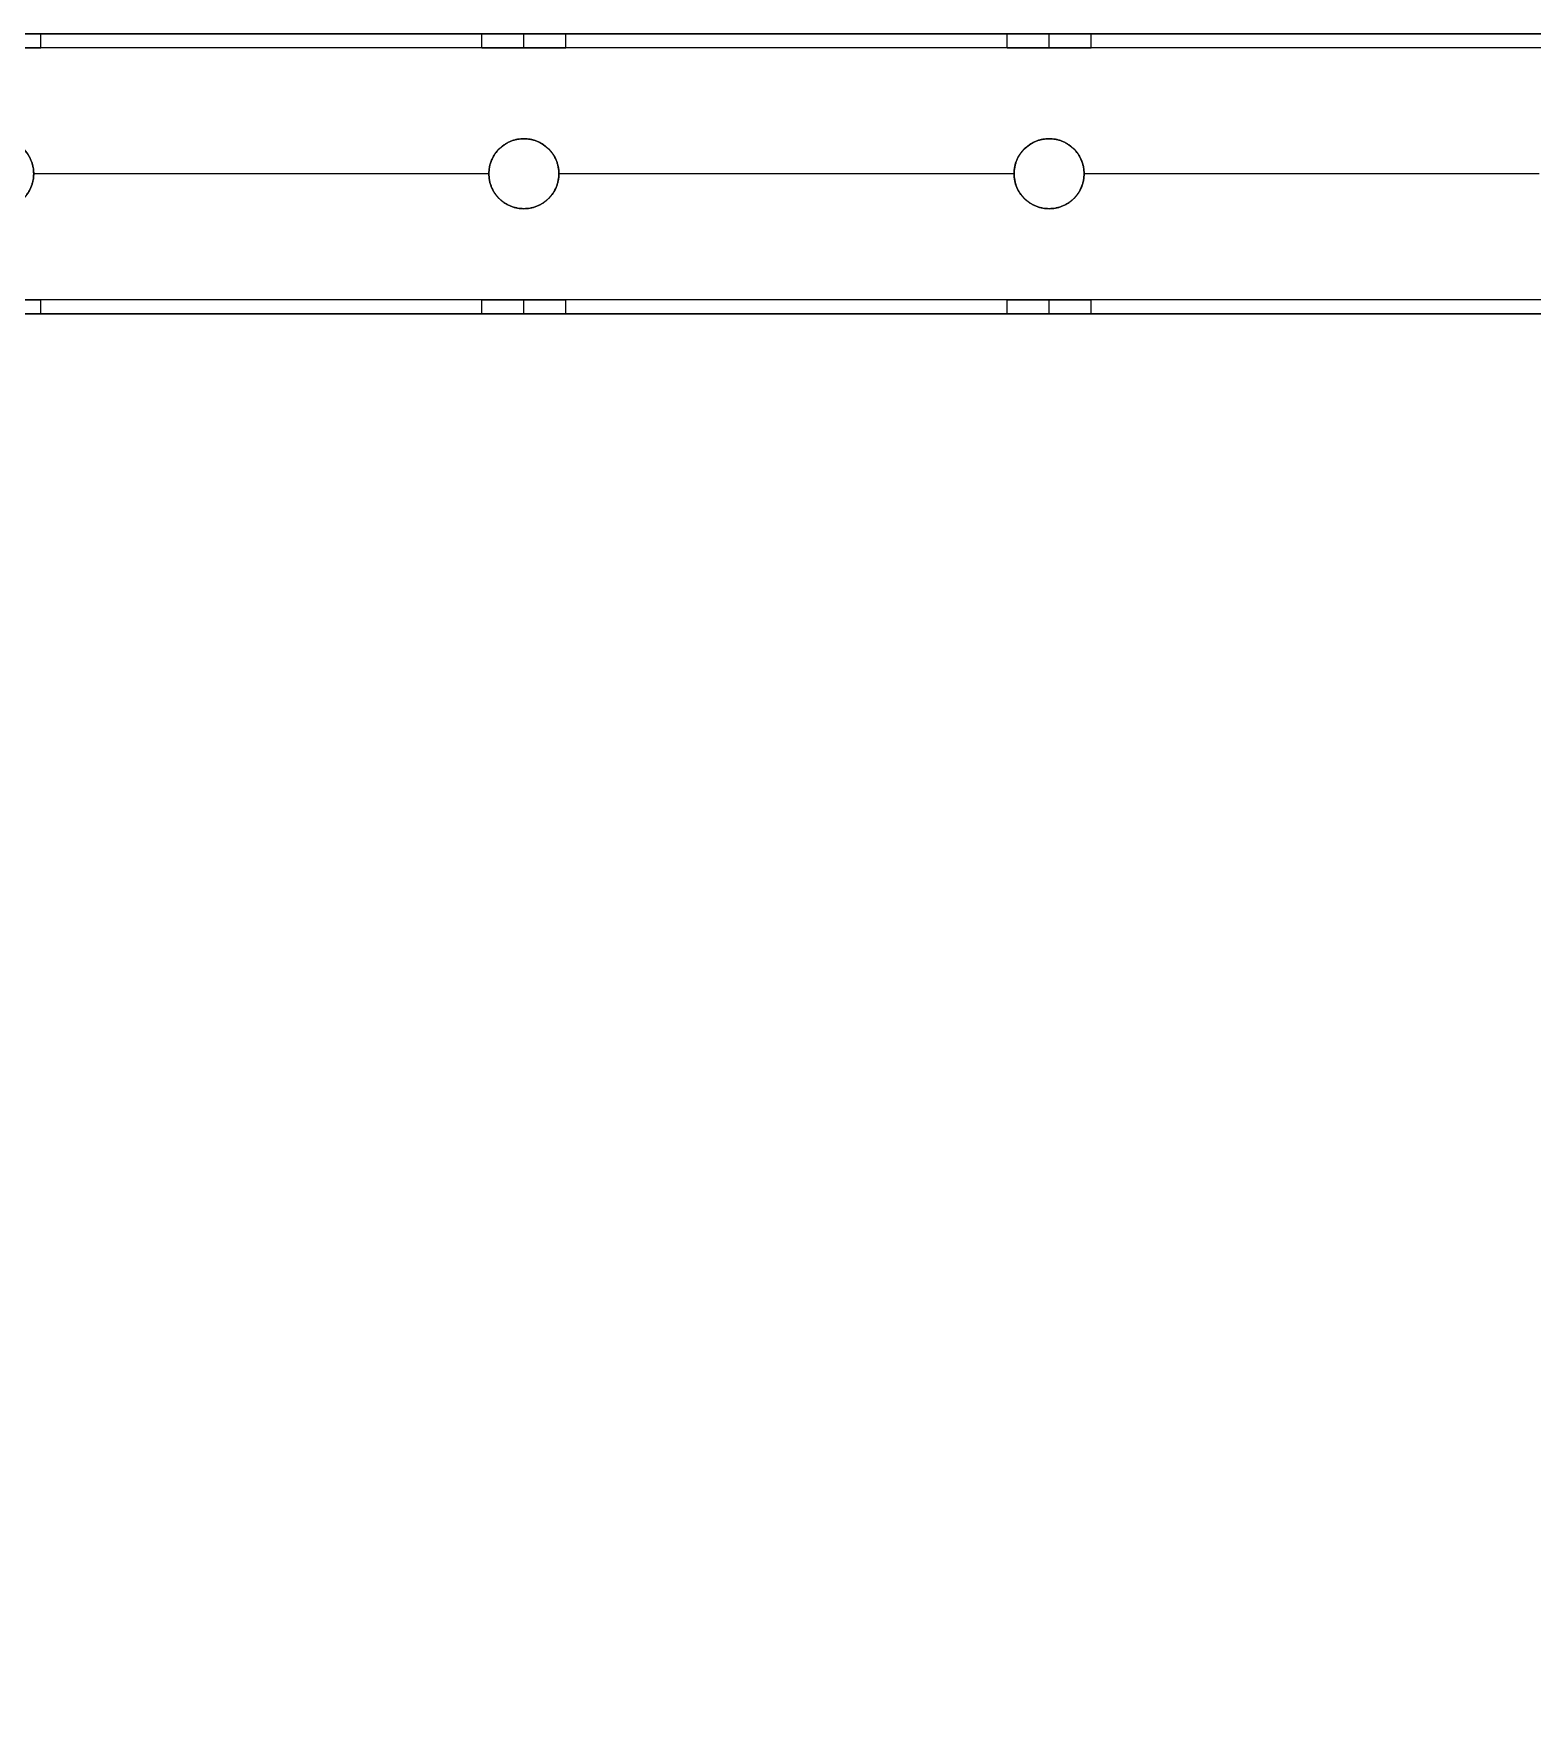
# Model space of a CAD drawing. Header units: millimetres. Extents: x 1279 to 9834, y -699 to 998.
# Drawn here: x 7206 to 7420, y 469.8 to 710.3 of the extents above; entities that cross this region are included whole.
import ezdxf

# ---------------------------------------------------------------- set-up
doc = ezdxf.new("R2010")
doc.units = ezdxf.units.MM
doc.header["$MEASUREMENT"] = 0
doc.layers.add('staal', color=7, linetype='Continuous', true_color=0x4c4c4c)

msp = doc.modelspace()

# ---------------------------------------------------------------- linework, layer by layer
at = {"layer": 'staal'}
for p, q in [((7206.99, 708.3, 1905.19), (7206.99, 710.3, 1905.19)), ((7269.99, 708.3, 1905.19), (7269.99, 710.3, 1905.19)), ((7275.99, 708.3, 1911.19), (7275.99, 710.3, 1911.19)), ((7275.99, 708.3, 1899.19), (7275.99, 710.3, 1899.19)), ((7281.99, 708.3, 1905.19), (7281.99, 710.3, 1905.19)), ((7344.99, 708.3, 1905.19), (7344.99, 710.3, 1905.19)), ((7350.99, 708.3, 1911.19), (7350.99, 710.3, 1911.19)), ((7350.99, 708.3, 1899.19), (7350.99, 710.3, 1899.19)), ((7356.99, 708.3, 1905.19), (7356.99, 710.3, 1905.19)), ((7275.99, 695.3, 1923.19), (7275.99, 695.3, 1925.19)), ((7275.99, 695.3, 1885.19), (7275.99, 695.3, 1887.19)), ((7350.99, 695.3, 1923.19), (7350.99, 695.3, 1925.19)), ((7350.99, 695.3, 1885.19), (7350.99, 695.3, 1887.19)), ((7205.99, 690.3, 1923.19), (7205.99, 690.3, 1925.19)), ((7205.99, 690.3, 1885.19), (7205.99, 690.3, 1887.19)), ((7270.99, 690.3, 1923.19), (7270.99, 690.3, 1925.19)), ((7270.99, 690.3, 1885.19), (7270.99, 690.3, 1887.19)), ((7280.99, 690.3, 1923.19), (7280.99, 690.3, 1925.19)), ((7280.99, 690.3, 1885.19), (7280.99, 690.3, 1887.19)), ((7345.99, 690.3, 1923.19), (7345.99, 690.3, 1925.19)), ((7345.99, 690.3, 1885.19), (7345.99, 690.3, 1887.19)), ((7355.99, 690.3, 1923.19), (7355.99, 690.3, 1925.19)), ((7355.99, 690.3, 1885.19), (7355.99, 690.3, 1887.19)), ((7275.99, 685.3, 1885.19), (7275.99, 685.3, 1887.19)), ((7275.99, 685.3, 1923.19), (7275.99, 685.3, 1925.19)), ((7350.99, 685.3, 1885.19), (7350.99, 685.3, 1887.19)), ((7350.99, 685.3, 1923.19), (7350.99, 685.3, 1925.19)), ((7206.99, 670.3, 1905.19), (7206.99, 672.3, 1905.19)), ((7269.99, 670.3, 1905.19), (7269.99, 672.3, 1905.19)), ((7275.99, 670.3, 1911.19), (7275.99, 672.3, 1911.19)), ((7275.99, 670.3, 1899.19), (7275.99, 672.3, 1899.19)), ((7281.99, 670.3, 1905.19), (7281.99, 672.3, 1905.19)), ((7344.99, 670.3, 1905.19), (7344.99, 672.3, 1905.19)), ((7350.99, 670.3, 1911.19), (7350.99, 672.3, 1911.19)), ((7350.99, 670.3, 1899.19), (7350.99, 672.3, 1899.19)), ((7356.99, 670.3, 1905.19), (7356.99, 672.3, 1905.19))]:
    msp.add_line(p, q, dxfattribs=at)
for points in [[(6355.49, 710.3), (7671.49, 710.3), (7671.49, -605.7), (6355.49, -605.7)], [(6395.49, 670.3), (7631.49, 670.3), (7631.49, -565.7), (6395.49, -565.7)]]:
    msp.add_lwpolyline(points, close=True, dxfattribs=at)
for centre in [(7200.99, 690.3, 1885.19), (7200.99, 690.3, 1924.19), (7200.99, 690.3, 1886.19), (7275.99, 690.3, 1885.19), (7275.99, 690.3, 1924.19), (7275.99, 690.3, 1886.19), (7350.99, 690.3, 1885.19), (7350.99, 690.3, 1924.19), (7350.99, 690.3, 1886.19)]:
    msp.add_circle(centre, 5, dxfattribs=at)
for points in [[(7671.49, 710.3, 1885.19), (7013.49, 710.3, 1885.19), (6355.49, 710.3, 1885.19)], [(7671.49, 710.3, 1925.19), (7013.49, 710.3, 1925.19), (6355.49, 710.3, 1925.19)], [(7269.99, 710.3, 1905.19), (7238.49, 710.3, 1905.19), (7206.99, 710.3, 1905.19)], [(7344.99, 710.3, 1905.19), (7313.49, 710.3, 1905.19), (7281.99, 710.3, 1905.19)], [(7419.99, 710.3, 1905.19), (7388.49, 710.3, 1905.19), (7356.99, 710.3, 1905.19)], [(7669.49, 708.3, 1923.19), (7013.49, 708.3, 1923.19), (6357.49, 708.3, 1923.19)], [(7669.49, 708.3, 1887.19), (7013.49, 708.3, 1887.19), (6357.49, 708.3, 1887.19)], [(7269.99, 708.3, 1905.19), (7238.49, 708.3, 1905.19), (7206.99, 708.3, 1905.19)], [(7344.99, 708.3, 1905.19), (7313.49, 708.3, 1905.19), (7281.99, 708.3, 1905.19)], [(7419.99, 708.3, 1905.19), (7388.49, 708.3, 1905.19), (7356.99, 708.3, 1905.19)], [(7270.99, 690.3, 1925.19), (7238.49, 690.3, 1925.19), (7205.99, 690.3, 1925.19)], [(7270.99, 690.3, 1923.19), (7238.49, 690.3, 1923.19), (7205.99, 690.3, 1923.19)], [(7270.99, 690.3, 1887.19), (7238.49, 690.3, 1887.19), (7205.99, 690.3, 1887.19)], [(7270.99, 690.3, 1885.19), (7238.49, 690.3, 1885.19), (7205.99, 690.3, 1885.19)], [(7345.99, 690.3, 1925.19), (7313.49, 690.3, 1925.19), (7280.99, 690.3, 1925.19)], [(7345.99, 690.3, 1923.19), (7313.49, 690.3, 1923.19), (7280.99, 690.3, 1923.19)], [(7345.99, 690.3, 1887.19), (7313.49, 690.3, 1887.19), (7280.99, 690.3, 1887.19)], [(7345.99, 690.3, 1885.19), (7313.49, 690.3, 1885.19), (7280.99, 690.3, 1885.19)], [(7420.99, 690.3, 1925.19), (7388.49, 690.3, 1925.19), (7355.99, 690.3, 1925.19)], [(7420.99, 690.3, 1923.19), (7388.49, 690.3, 1923.19), (7355.99, 690.3, 1923.19)], [(7420.99, 690.3, 1887.19), (7388.49, 690.3, 1887.19), (7355.99, 690.3, 1887.19)], [(7420.99, 690.3, 1885.19), (7388.49, 690.3, 1885.19), (7355.99, 690.3, 1885.19)], [(7633.49, 672.3, 1923.19), (7013.49, 672.3, 1923.19), (6393.49, 672.3, 1923.19)], [(7633.49, 672.3, 1887.19), (7013.49, 672.3, 1887.19), (6393.49, 672.3, 1887.19)], [(7269.99, 672.3, 1905.19), (7238.49, 672.3, 1905.19), (7206.99, 672.3, 1905.19)], [(7344.99, 672.3, 1905.19), (7313.49, 672.3, 1905.19), (7281.99, 672.3, 1905.19)], [(7419.99, 672.3, 1905.19), (7388.49, 672.3, 1905.19), (7356.99, 672.3, 1905.19)], [(7631.49, 670.3, 1885.19), (7013.49, 670.3, 1885.19), (6395.49, 670.3, 1885.19)], [(7631.49, 670.3, 1925.19), (7013.49, 670.3, 1925.19), (6395.49, 670.3, 1925.19)], [(7269.99, 670.3, 1905.19), (7238.49, 670.3, 1905.19), (7206.99, 670.3, 1905.19)], [(7344.99, 670.3, 1905.19), (7313.49, 670.3, 1905.19), (7281.99, 670.3, 1905.19)], [(7419.99, 670.3, 1905.19), (7388.49, 670.3, 1905.19), (7356.99, 670.3, 1905.19)]]:
    msp.add_open_spline(points, degree=2, dxfattribs=at)
for points, weights, knots in [([(7200.99, 710.3, 1911.19), (7194.99, 710.3, 1911.19), (7194.99, 710.3, 1905.19), (7194.99, 710.3, 1899.19), (7200.99, 710.3, 1899.19), (7206.99, 710.3, 1899.19), (7206.99, 710.3, 1905.19), (7206.99, 710.3, 1911.19), (7200.99, 710.3, 1911.19)], [1, 0.707106781187, 1, 0.707106781187, 1, 0.707106781187, 1, 0.707106781187, 1], [-31.415927, -31.415927, -31.415927, -23.561945, -23.561945, -15.707963, -15.707963, -7.853982, -7.853982, 0, 0, 0]), ([(7275.99, 710.3, 1911.19), (7269.99, 710.3, 1911.19), (7269.99, 710.3, 1905.19), (7269.99, 710.3, 1899.19), (7275.99, 710.3, 1899.19), (7281.99, 710.3, 1899.19), (7281.99, 710.3, 1905.19), (7281.99, 710.3, 1911.19), (7275.99, 710.3, 1911.19)], [0.999999860338, 0.707106851018, 1, 0.707106781187, 1, 0.707106781187, 1, 0.707106851018, 0.999999860338], [-31.415927, -31.415927, -31.415927, -23.561946, -23.561946, -15.707963, -15.707963, -7.853981, -7.853981, 0, 0, 0]), ([(7350.99, 710.3, 1911.19), (7344.99, 710.3, 1911.19), (7344.99, 710.3, 1905.19), (7344.99, 710.3, 1899.19), (7350.99, 710.3, 1899.19), (7356.99, 710.3, 1899.19), (7356.99, 710.3, 1905.19), (7356.99, 710.3, 1911.19), (7350.99, 710.3, 1911.19)], [1, 0.707106781187, 1, 0.707106781187, 1, 0.707106781187, 1, 0.707106781187, 1], [-31.415927, -31.415927, -31.415927, -23.561945, -23.561945, -15.707963, -15.707963, -7.853982, -7.853982, 0, 0, 0]), ([(7200.99, 708.3, 1911.19), (7206.99, 708.3, 1911.19), (7206.99, 708.3, 1905.19), (7206.99, 708.3, 1899.19), (7200.99, 708.3, 1899.19), (7194.99, 708.3, 1899.19), (7194.99, 708.3, 1905.19), (7194.99, 708.3, 1911.19), (7200.99, 708.3, 1911.19)], [1, 0.707106781187, 1, 0.707106781187, 1, 0.707106781187, 1, 0.707106781187, 1], [0, 0, 0, 7.853982, 7.853982, 15.707963, 15.707963, 23.561945, 23.561945, 31.415927, 31.415927, 31.415927]), ([(7275.99, 708.3, 1911.19), (7281.99, 708.3, 1911.19), (7281.99, 708.3, 1905.19), (7281.99, 708.3, 1899.19), (7275.99, 708.3, 1899.19), (7269.99, 708.3, 1899.19), (7269.99, 708.3, 1905.19), (7269.99, 708.3, 1911.19), (7275.99, 708.3, 1911.19)], [1, 0.707106781187, 1, 0.707106781187, 1, 0.707106781187, 1, 0.707106781187, 1], [0, 0, 0, 7.853982, 7.853982, 15.707963, 15.707963, 23.561945, 23.561945, 31.415927, 31.415927, 31.415927]), ([(7350.99, 708.3, 1911.19), (7356.99, 708.3, 1911.19), (7356.99, 708.3, 1905.19), (7356.99, 708.3, 1899.19), (7350.99, 708.3, 1899.19), (7344.99, 708.3, 1899.19), (7344.99, 708.3, 1905.19), (7344.99, 708.3, 1911.19), (7350.99, 708.3, 1911.19)], [1, 0.707106781187, 1, 0.707106781187, 1, 0.707106781187, 1, 0.707106781187, 1], [0, 0, 0, 7.853982, 7.853982, 15.707963, 15.707963, 23.561945, 23.561945, 31.415927, 31.415927, 31.415927]), ([(7200.99, 685.3, 1925.19), (7195.99, 685.3, 1925.19), (7195.99, 690.3, 1925.19), (7195.99, 695.3, 1925.19), (7200.99, 695.3, 1925.19), (7205.99, 695.3, 1925.19), (7205.99, 690.3, 1925.19), (7205.99, 685.3, 1925.19), (7200.99, 685.3, 1925.19)], [1, 0.707106781187, 1, 0.707106781187, 1, 0.707106781187, 1, 0.707106781187, 1], [-31.415927, -31.415927, -31.415927, -23.561945, -23.561945, -15.707963, -15.707963, -7.853982, -7.853982, 0, 0, 0]), ([(7200.99, 685.3, 1923.19), (7205.99, 685.3, 1923.19), (7205.99, 690.3, 1923.19), (7205.99, 695.3, 1923.19), (7200.99, 695.3, 1923.19), (7195.99, 695.3, 1923.19), (7195.99, 690.3, 1923.19), (7195.99, 685.3, 1923.19), (7200.99, 685.3, 1923.19)], [1, 0.707106781187, 1, 0.707106781187, 1, 0.707106781187, 1, 0.707106781187, 1], [0, 0, 0, 7.853982, 7.853982, 15.707963, 15.707963, 23.561945, 23.561945, 31.415927, 31.415927, 31.415927]), ([(7200.99, 685.3, 1887.19), (7195.99, 685.3, 1887.19), (7195.99, 690.3, 1887.19), (7195.99, 695.3, 1887.19), (7200.99, 695.3, 1887.19), (7205.99, 695.3, 1887.19), (7205.99, 690.3, 1887.19), (7205.99, 685.3, 1887.19), (7200.99, 685.3, 1887.19)], [1, 0.707106781187, 1, 0.707106781187, 1, 0.707106781187, 1, 0.707106781187, 1], [-31.415927, -31.415927, -31.415927, -23.561945, -23.561945, -15.707963, -15.707963, -7.853982, -7.853982, 0, 0, 0]), ([(7275.99, 685.3, 1925.19), (7270.99, 685.3, 1925.19), (7270.99, 690.3, 1925.19), (7270.99, 695.3, 1925.19), (7275.99, 695.3, 1925.19), (7280.99, 695.3, 1925.19), (7280.99, 690.3, 1925.19), (7280.99, 685.3, 1925.19), (7275.99, 685.3, 1925.19)], [1, 0.707106781187, 1, 0.707106781187, 1, 0.707106781187, 1, 0.707106781187, 1], [-31.415927, -31.415927, -31.415927, -23.561945, -23.561945, -15.707963, -15.707963, -7.853982, -7.853982, 0, 0, 0]), ([(7275.99, 685.3, 1923.19), (7280.99, 685.3, 1923.19), (7280.99, 690.3, 1923.19), (7280.99, 695.3, 1923.19), (7275.99, 695.3, 1923.19), (7270.99, 695.3, 1923.19), (7270.99, 690.3, 1923.19), (7270.99, 685.3, 1923.19), (7275.99, 685.3, 1923.19)], [1, 0.707106781187, 1, 0.707106781187, 1, 0.707106781187, 1, 0.707106781187, 1], [0, 0, 0, 7.853982, 7.853982, 15.707963, 15.707963, 23.561945, 23.561945, 31.415927, 31.415927, 31.415927]), ([(7275.99, 685.3, 1887.19), (7270.99, 685.3, 1887.19), (7270.99, 690.3, 1887.19), (7270.99, 695.3, 1887.19), (7275.99, 695.3, 1887.19), (7280.99, 695.3, 1887.19), (7280.99, 690.3, 1887.19), (7280.99, 685.3, 1887.19), (7275.99, 685.3, 1887.19)], [1, 0.707106781187, 1, 0.707106781187, 1, 0.707106781187, 1, 0.707106781187, 1], [-31.415927, -31.415927, -31.415927, -23.561945, -23.561945, -15.707963, -15.707963, -7.853982, -7.853982, 0, 0, 0]), ([(7350.99, 685.3, 1925.19), (7345.99, 685.3, 1925.19), (7345.99, 690.3, 1925.19), (7345.99, 695.3, 1925.19), (7350.99, 695.3, 1925.19), (7355.99, 695.3, 1925.19), (7355.99, 690.3, 1925.19), (7355.99, 685.3, 1925.19), (7350.99, 685.3, 1925.19)], [1, 0.707106781187, 1, 0.707106781187, 1, 0.707106781187, 1, 0.707106781187, 1], [-31.415927, -31.415927, -31.415927, -23.561945, -23.561945, -15.707963, -15.707963, -7.853982, -7.853982, 0, 0, 0]), ([(7350.99, 685.3, 1923.19), (7355.99, 685.3, 1923.19), (7355.99, 690.3, 1923.19), (7355.99, 695.3, 1923.19), (7350.99, 695.3, 1923.19), (7345.99, 695.3, 1923.19), (7345.99, 690.3, 1923.19), (7345.99, 685.3, 1923.19), (7350.99, 685.3, 1923.19)], [1, 0.707106781187, 1, 0.707106781187, 1, 0.707106781187, 1, 0.707106781187, 1], [0, 0, 0, 7.853982, 7.853982, 15.707963, 15.707963, 23.561945, 23.561945, 31.415927, 31.415927, 31.415927]), ([(7350.99, 685.3, 1887.19), (7345.99, 685.3, 1887.19), (7345.99, 690.3, 1887.19), (7345.99, 695.3, 1887.19), (7350.99, 695.3, 1887.19), (7355.99, 695.3, 1887.19), (7355.99, 690.3, 1887.19), (7355.99, 685.3, 1887.19), (7350.99, 685.3, 1887.19)], [1, 0.707106781187, 1, 0.707106781187, 1, 0.707106781187, 1, 0.707106781187, 1], [-31.415927, -31.415927, -31.415927, -23.561945, -23.561945, -15.707963, -15.707963, -7.853982, -7.853982, 0, 0, 0]), ([(7200.99, 672.3, 1911.19), (7194.99, 672.3, 1911.19), (7194.99, 672.3, 1905.19), (7194.99, 672.3, 1899.19), (7200.99, 672.3, 1899.19), (7206.99, 672.3, 1899.19), (7206.99, 672.3, 1905.19), (7206.99, 672.3, 1911.19), (7200.99, 672.3, 1911.19)], [0.999999860338, 0.707106851018, 1, 0.707106781187, 1, 0.707106781187, 1, 0.707106851018, 0.999999860338], [-31.415927, -31.415927, -31.415927, -23.561946, -23.561946, -15.707963, -15.707963, -7.853981, -7.853981, 0, 0, 0]), ([(7275.99, 672.3, 1911.19), (7269.99, 672.3, 1911.19), (7269.99, 672.3, 1905.19), (7269.99, 672.3, 1899.19), (7275.99, 672.3, 1899.19), (7281.99, 672.3, 1899.19), (7281.99, 672.3, 1905.19), (7281.99, 672.3, 1911.19), (7275.99, 672.3, 1911.19)], [1, 0.707106781187, 1, 0.707106781187, 1, 0.707106781187, 1, 0.707106781187, 1], [-31.415927, -31.415927, -31.415927, -23.561945, -23.561945, -15.707963, -15.707963, -7.853982, -7.853982, 0, 0, 0]), ([(7350.99, 672.3, 1911.19), (7344.99, 672.3, 1911.19), (7344.99, 672.3, 1905.19), (7344.99, 672.3, 1899.19), (7350.99, 672.3, 1899.19), (7356.99, 672.3, 1899.19), (7356.99, 672.3, 1905.19), (7356.99, 672.3, 1911.19), (7350.99, 672.3, 1911.19)], [1, 0.707106781187, 1, 0.707106781187, 1, 0.707106781187, 1, 0.707106781187, 1], [-31.415927, -31.415927, -31.415927, -23.561945, -23.561945, -15.707963, -15.707963, -7.853982, -7.853982, 0, 0, 0]), ([(7200.99, 670.3, 1911.19), (7206.99, 670.3, 1911.19), (7206.99, 670.3, 1905.19), (7206.99, 670.3, 1899.19), (7200.99, 670.3, 1899.19), (7194.99, 670.3, 1899.19), (7194.99, 670.3, 1905.19), (7194.99, 670.3, 1911.19), (7200.99, 670.3, 1911.19)], [0.999999860338, 0.707106851018, 1, 0.707106781187, 1, 0.707106781187, 1, 0.707106851018, 0.999999860338], [0, 0, 0, 7.853981, 7.853981, 15.707963, 15.707963, 23.561946, 23.561946, 31.415927, 31.415927, 31.415927]), ([(7275.99, 670.3, 1911.19), (7281.99, 670.3, 1911.19), (7281.99, 670.3, 1905.19), (7281.99, 670.3, 1899.19), (7275.99, 670.3, 1899.19), (7269.99, 670.3, 1899.19), (7269.99, 670.3, 1905.19), (7269.99, 670.3, 1911.19), (7275.99, 670.3, 1911.19)], [1, 0.707106781187, 1, 0.707106781187, 1, 0.707106781187, 1, 0.707106781187, 1], [0, 0, 0, 7.853982, 7.853982, 15.707963, 15.707963, 23.561945, 23.561945, 31.415927, 31.415927, 31.415927]), ([(7350.99, 670.3, 1911.19), (7356.99, 670.3, 1911.19), (7356.99, 670.3, 1905.19), (7356.99, 670.3, 1899.19), (7350.99, 670.3, 1899.19), (7344.99, 670.3, 1899.19), (7344.99, 670.3, 1905.19), (7344.99, 670.3, 1911.19), (7350.99, 670.3, 1911.19)], [1, 0.707106781187, 1, 0.707106781187, 1, 0.707106781187, 1, 0.707106781187, 1], [0, 0, 0, 7.853982, 7.853982, 15.707963, 15.707963, 23.561945, 23.561945, 31.415927, 31.415927, 31.415927])]:
    msp.add_rational_spline(points, weights, degree=2, knots=knots, dxfattribs=at)

doc.saveas('drawing.dxf')
